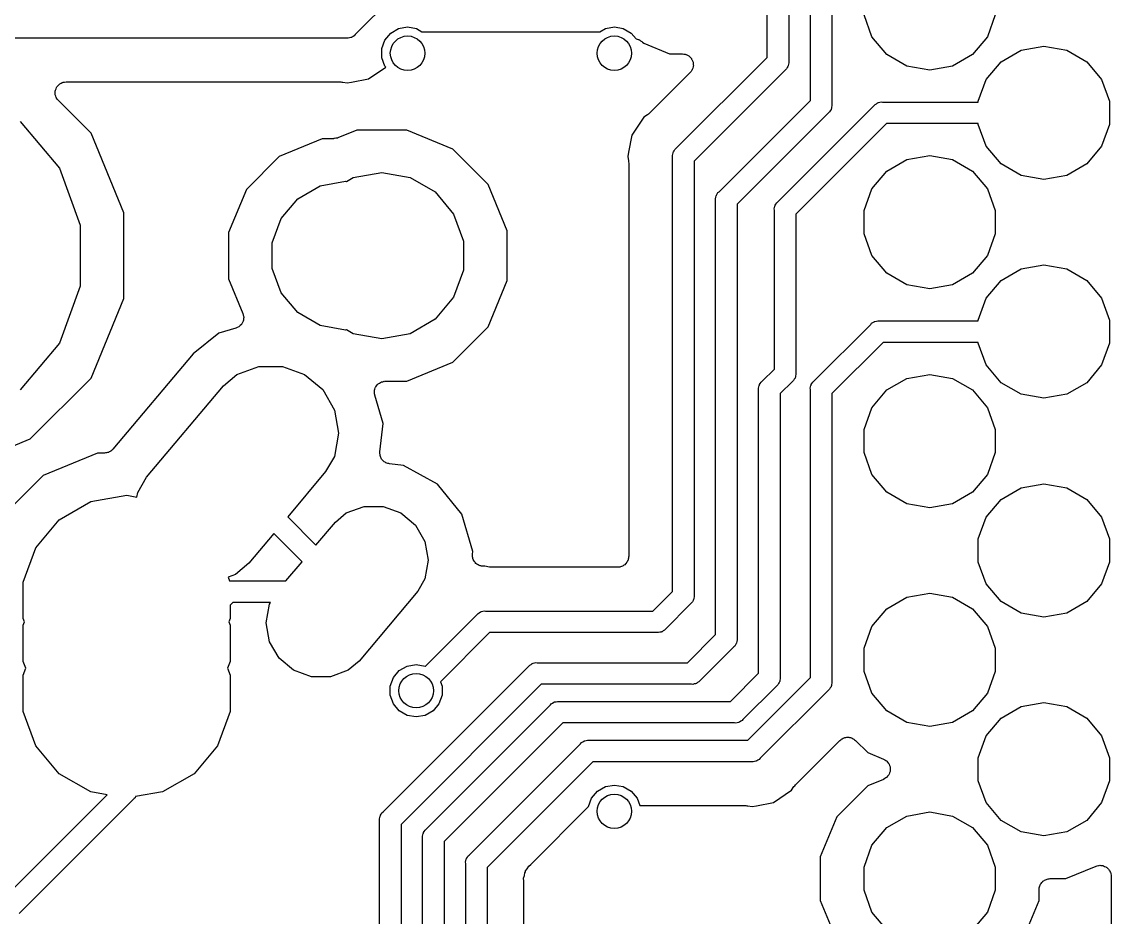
# Model space of a CAD drawing. Extents: x 61 to 194, y -153 to -61.
# Drawn here: x 166.32 to 178.97, y -101.43 to -91.04 of the extents above; entities that cross this region are included whole.
import ezdxf

# ---------------------------------------------------------------- set-up
doc = ezdxf.new("R2010")
doc.units = 0
doc.header["$MEASUREMENT"] = 0
doc.layers.add('BLACK', color=7, linetype='CONTINUOUS')

msp = doc.modelspace()

# ---------------------------------------------------------------- linework, layer by layer
at = {"layer": 'BLACK', "linetype": 'CONTINUOUS'}
for p, q in [((174.975, -91.4482), (174.975, -87.9054)), ((175.225, -87.9518), (175.225, -91.4946)), ((175.475, -91.9482), (175.475, -90.2054)), ((175.725, -90.2518), (175.725, -91.9946)), ((170.652, -90.725), (170.192, -91.1845)), ((176.19, -91.2089), (176.098, -90.9564)), ((177.622, -90.9564), (177.53, -91.2089)), ((170.536, -91.2477), (170.604, -91.1666)), ((170.604, -91.1666), (170.696, -91.1137)), ((170.696, -91.1137), (170.8, -91.0954)), ((170.8, -91.0954), (170.904, -91.1137)), ((170.904, -91.1137), (170.967, -91.15)), ((170.967, -91.15), (173.033, -91.15)), ((173.033, -91.15), (173.096, -91.1137)), ((173.096, -91.1137), (173.2, -91.0954)), ((173.2, -91.0954), (173.304, -91.1137)), ((173.304, -91.1137), (173.396, -91.1666)), ((173.396, -91.1666), (173.453, -91.2346)), ((170.095, -91.225), (159.205, -91.225)), ((170.111, -91.2264), (170.095, -91.225)), ((170.127, -91.2222), (170.111, -91.2264)), ((170.143, -91.2193), (170.127, -91.2222)), ((170.148, -91.2165), (170.143, -91.2193)), ((170.154, -91.215), (170.148, -91.2165)), ((170.167, -91.2055), (170.154, -91.215)), ((170.182, -91.1972), (170.167, -91.2055)), ((170.192, -91.1845), (170.182, -91.1972)), ((170.5, -91.3471), (170.536, -91.2477)), ((173.453, -91.2346), (173.465, -91.2378)), ((173.465, -91.2378), (173.481, -91.2407)), ((173.481, -91.2407), (173.486, -91.2435)), ((173.486, -91.2435), (173.491, -91.2449)), ((173.491, -91.2449), (173.505, -91.2544)), ((173.505, -91.2544), (173.519, -91.2627)), ((173.519, -91.2627), (173.523, -91.267)), ((173.523, -91.267), (173.528, -91.2702)), ((173.528, -91.2702), (173.542, -91.285)), ((173.542, -91.285), (173.839, -91.408)), ((176.363, -91.4147), (176.19, -91.2089)), ((177.53, -91.2089), (177.357, -91.4147)), ((170.5, -91.4529), (170.5, -91.3471)), ((173.839, -91.408), (173.99, -91.408)), ((173.99, -91.408), (174.007, -91.4109)), ((174.007, -91.4109), (174.023, -91.4123)), ((174.023, -91.4123), (174.028, -91.4147)), ((174.028, -91.4147), (174.034, -91.4157)), ((174.034, -91.4157), (174.048, -91.424)), ((176.595, -91.5491), (176.363, -91.4147)), ((177.357, -91.4147), (177.125, -91.5491)), ((177.689, -91.4993), (177.922, -91.3649)), ((177.922, -91.3649), (178.186, -91.3182)), ((178.186, -91.3182), (178.451, -91.3649)), ((178.451, -91.3649), (178.684, -91.4993)), ((170.536, -91.5523), (170.5, -91.4529)), ((173.915, -92.5077), (174.975, -91.4482)), ((174.048, -91.424), (174.063, -91.431)), ((174.063, -91.431), (174.067, -91.4349)), ((174.067, -91.4349), (174.072, -91.4377)), ((174.072, -91.4377), (174.083, -91.4504)), ((174.083, -91.4504), (174.094, -91.4622)), ((174.094, -91.4622), (174.097, -91.4672)), ((174.097, -91.4672), (174.1, -91.4715)), ((174.1, -91.4715), (174.106, -91.4871)), ((174.106, -91.4871), (174.113, -91.5021)), ((174.113, -91.5021), (174.113, -91.5077)), ((174.113, -91.5077), (174.115, -91.5129)), ((174.115, -91.5129), (174.115, -91.5295)), ((174.115, -91.5295), (174.117, -91.5461)), ((174.117, -91.5461), (174.115, -91.5515)), ((175.219, -91.5434), (175.216, -91.5482)), ((175.222, -91.5271), (175.219, -91.5434)), ((175.226, -91.5111), (175.222, -91.5271)), ((175.225, -91.4946), (175.226, -91.5111)), ((177.516, -91.7051), (177.689, -91.4993)), ((178.684, -91.4993), (178.856, -91.7051)), ((170.347, -91.6963), (170.546, -91.5636)), ((170.546, -91.5636), (170.536, -91.5523)), ((174.08, -91.6248), (173.605, -92.0995)), ((174.09, -91.6112), (174.08, -91.6248)), ((174.1, -91.5985), (174.09, -91.6112)), ((174.102, -91.5932), (174.1, -91.5985)), ((174.105, -91.5887), (174.102, -91.5932)), ((174.11, -91.5726), (174.105, -91.5887)), ((174.115, -91.5571), (174.11, -91.5726)), ((174.115, -91.5515), (174.115, -91.5571)), ((175.185, -91.5922), (174.125, -92.6518)), ((175.197, -91.5816), (175.185, -91.5922)), ((175.206, -91.5672), (175.197, -91.5816)), ((175.215, -91.5536), (175.206, -91.5672)), ((175.216, -91.5482), (175.215, -91.5536)), ((176.86, -91.5958), (176.595, -91.5491)), ((177.125, -91.5491), (176.86, -91.5958)), ((166.721, -91.8121), (166.726, -91.7965)), ((166.726, -91.7965), (166.73, -91.7922)), ((166.73, -91.7922), (166.732, -91.7872)), ((166.732, -91.7872), (166.744, -91.7754)), ((166.744, -91.7754), (166.755, -91.7627)), ((166.755, -91.7627), (166.76, -91.7599)), ((166.76, -91.7599), (166.764, -91.756)), ((166.764, -91.756), (166.779, -91.749)), ((166.779, -91.749), (166.793, -91.7407)), ((166.793, -91.7407), (166.799, -91.7397)), ((166.799, -91.7397), (166.804, -91.7373)), ((166.804, -91.7373), (166.82, -91.7359)), ((166.82, -91.7359), (166.836, -91.733)), ((166.836, -91.733), (170.025, -91.733)), ((170.025, -91.733), (170.037, -91.7352)), ((170.037, -91.7352), (170.05, -91.7354)), ((170.05, -91.7354), (170.1, -91.7454)), ((170.1, -91.7454), (170.15, -91.7354)), ((170.15, -91.7354), (170.347, -91.6963)), ((170.15, -91.7354), (170.15, -91.7354)), ((177.424, -91.9576), (177.516, -91.7051)), ((178.856, -91.7051), (178.948, -91.9576)), ((166.71, -91.8711), (166.711, -91.8545)), ((166.711, -91.8765), (166.71, -91.8711)), ((166.711, -91.8379), (166.713, -91.8327)), ((166.711, -91.8545), (166.711, -91.8379)), ((166.711, -91.8821), (166.711, -91.8765)), ((166.717, -91.8976), (166.711, -91.8821)), ((166.713, -91.8327), (166.714, -91.8271)), ((166.714, -91.8271), (166.721, -91.8121)), ((166.721, -91.9137), (166.717, -91.8976)), ((166.725, -91.9182), (166.721, -91.9137)), ((166.726, -91.9235), (166.725, -91.9182)), ((166.737, -91.9362), (166.726, -91.9235)), ((166.747, -91.9498), (166.737, -91.9362)), ((167.126, -92.3293), (166.747, -91.9498)), ((174.415, -93.0077), (175.475, -91.9482)), ((175.097, -93.1259), (176.216, -92.0075)), ((175.716, -92.0482), (175.715, -92.0536)), ((175.719, -92.0434), (175.716, -92.0482)), ((175.722, -92.0271), (175.719, -92.0434)), ((175.726, -92.0111), (175.722, -92.0271)), ((175.725, -91.9946), (175.726, -92.0111)), ((176.216, -92.0075), (176.226, -91.9948)), ((176.226, -91.9948), (176.241, -91.9865)), ((176.241, -91.9865), (176.254, -91.977)), ((176.254, -91.977), (176.26, -91.9755)), ((176.26, -91.9755), (176.265, -91.9727)), ((176.265, -91.9727), (176.281, -91.9698)), ((176.281, -91.9698), (176.297, -91.9656)), ((176.297, -91.9656), (176.313, -91.967)), ((176.313, -91.967), (177.424, -91.967)), ((177.424, -91.967), (177.424, -91.9576)), ((178.948, -91.9576), (178.948, -92.2264)), ((173.544, -92.1436), (173.404, -92.353)), ((173.586, -92.1153), (173.544, -92.1436)), ((173.595, -92.1066), (173.586, -92.1153)), ((173.605, -92.0995), (173.595, -92.1066)), ((175.685, -92.0922), (174.625, -93.1518)), ((175.697, -92.0816), (175.685, -92.0922)), ((175.706, -92.0672), (175.697, -92.0816)), ((175.715, -92.0536), (175.706, -92.0672)), ((166.305, -92.1943), (166.759, -92.7346)), ((170.21, -92.292), (169.992, -92.3823)), ((170.79, -92.292), (170.21, -92.292)), ((171.326, -92.514), (170.79, -92.292)), ((176.36, -92.217), (175.307, -93.27)), ((177.424, -92.217), (176.36, -92.217)), ((177.424, -92.2264), (177.424, -92.217)), ((177.516, -92.4789), (177.424, -92.2264)), ((178.948, -92.2264), (178.856, -92.4789)), ((167.508, -93.2511), (167.126, -92.3293)), ((169.81, -92.392), (169.311, -92.5987)), ((169.943, -92.392), (169.81, -92.392)), ((169.946, -92.3915), (169.943, -92.392)), ((169.949, -92.3919), (169.946, -92.3915)), ((169.968, -92.3877), (169.949, -92.3919)), ((169.987, -92.3843), (169.968, -92.3877)), ((169.989, -92.3829), (169.987, -92.3843)), ((169.992, -92.3823), (169.989, -92.3829)), ((173.404, -92.353), (173.365, -92.5499)), ((171.736, -92.9241), (171.326, -92.514)), ((173.365, -92.5499), (173.355, -92.6)), ((173.365, -92.5499), (173.365, -92.5499)), ((173.878, -92.5729), (173.881, -92.5566)), ((173.881, -92.5566), (173.884, -92.5518)), ((173.884, -92.5518), (173.885, -92.5464)), ((173.885, -92.5464), (173.894, -92.5328)), ((173.894, -92.5328), (173.903, -92.5184)), ((173.903, -92.5184), (173.915, -92.5077)), ((177.689, -92.6847), (177.516, -92.4789)), ((178.856, -92.4789), (178.684, -92.6847)), ((169.311, -92.5987), (168.929, -92.9808)), ((173.355, -92.6), (173.365, -92.6501)), ((173.365, -92.6501), (173.365, -92.6626)), ((173.365, -92.6626), (173.367, -92.6748)), ((173.367, -92.6748), (173.367, -97.24)), ((173.874, -92.5889), (173.878, -92.5729)), ((173.875, -92.6054), (173.874, -92.5889)), ((173.875, -97.6482), (173.875, -92.6054)), ((174.125, -92.6518), (174.125, -97.6946)), ((176.363, -92.7693), (176.595, -92.6349)), ((176.595, -92.6349), (176.86, -92.5882)), ((176.86, -92.5882), (177.125, -92.6349)), ((177.125, -92.6349), (177.357, -92.7693)), ((166.759, -92.7346), (167, -93.3973)), ((170.17, -92.8435), (170.5, -92.7853)), ((170.5, -92.7853), (170.83, -92.8435)), ((176.19, -92.9751), (176.363, -92.7693)), ((177.357, -92.7693), (177.53, -92.9751)), ((177.922, -92.8191), (177.689, -92.6847)), ((178.684, -92.6847), (178.451, -92.8191)), ((169.785, -92.9389), (170.08, -92.8869)), ((170.08, -92.8869), (170.091, -92.8889)), ((170.091, -92.8889), (170.17, -92.8435)), ((170.83, -92.8435), (171.12, -93.011)), ((171.958, -93.46), (171.736, -92.9241)), ((178.186, -92.8658), (177.922, -92.8191)), ((178.451, -92.8191), (178.186, -92.8658)), ((168.929, -92.9808), (168.722, -93.4799)), ((169.525, -93.0888), (169.785, -92.9389)), ((171.12, -93.011), (171.335, -93.2677)), ((174.378, -93.0729), (174.381, -93.0566)), ((174.381, -93.0566), (174.384, -93.0518)), ((174.384, -93.0518), (174.385, -93.0464)), ((174.385, -93.0464), (174.394, -93.0328)), ((174.394, -93.0328), (174.403, -93.0184)), ((174.403, -93.0184), (174.415, -93.0077)), ((176.098, -93.2276), (176.19, -92.9751)), ((177.53, -92.9751), (177.622, -93.2276)), ((169.333, -93.3184), (169.525, -93.0888)), ((174.374, -93.0889), (174.378, -93.0729)), ((174.375, -93.1054), (174.374, -93.0889)), ((174.375, -98.1482), (174.375, -93.1054)), ((174.625, -93.1518), (174.625, -98.1946)), ((175.06, -93.1911), (175.063, -93.1748)), ((175.063, -93.1748), (175.065, -93.17)), ((175.065, -93.17), (175.067, -93.1646)), ((175.067, -93.1646), (175.076, -93.151)), ((175.076, -93.151), (175.085, -93.1366)), ((175.085, -93.1366), (175.097, -93.1259)), ((167.508, -94.2489), (167.508, -93.2511)), ((171.335, -93.2677), (171.45, -93.5825)), ((175.055, -93.2071), (175.06, -93.1911)), ((175.057, -93.2236), (175.055, -93.2071)), ((175.057, -95.0664), (175.057, -93.2236)), ((175.307, -93.27), (175.307, -95.1128)), ((176.098, -93.4964), (176.098, -93.2276)), ((177.622, -93.2276), (177.622, -93.4964)), ((167, -93.3973), (167, -94.1027)), ((169.23, -93.6001), (169.333, -93.3184)), ((168.722, -93.4799), (168.722, -94.0201)), ((171.958, -94.04), (171.958, -93.46)), ((176.19, -93.7489), (176.098, -93.4964)), ((177.622, -93.4964), (177.53, -93.7489)), ((169.23, -93.8999), (169.23, -93.6001)), ((171.45, -93.5825), (171.45, -93.9175)), ((176.363, -93.9547), (176.19, -93.7489)), ((177.53, -93.7489), (177.357, -93.9547)), ((169.333, -94.1816), (169.23, -93.8999)), ((171.45, -93.9175), (171.335, -94.2323)), ((177.689, -94.0393), (177.922, -93.9049)), ((177.922, -93.9049), (178.186, -93.8582)), ((178.186, -93.8582), (178.451, -93.9049)), ((178.451, -93.9049), (178.684, -94.0393)), ((168.722, -94.0201), (168.889, -94.4223)), ((171.736, -94.5759), (171.958, -94.04)), ((176.595, -94.0891), (176.363, -93.9547)), ((177.357, -93.9547), (177.125, -94.0891)), ((177.516, -94.2451), (177.689, -94.0393)), ((178.684, -94.0393), (178.856, -94.2451)), ((167, -94.1027), (166.759, -94.7654)), ((169.525, -94.4112), (169.333, -94.1816)), ((176.86, -94.1358), (176.595, -94.0891)), ((177.125, -94.0891), (176.86, -94.1358)), ((167.126, -95.1707), (167.508, -94.2489)), ((171.335, -94.2323), (171.12, -94.489)), ((177.424, -94.4976), (177.516, -94.2451)), ((178.856, -94.2451), (178.948, -94.4976)), ((168.889, -94.4223), (168.892, -94.4399)), ((168.892, -94.4399), (168.898, -94.4571)), ((169.785, -94.5611), (169.525, -94.4112)), ((168.84, -94.578), (168.823, -94.5849)), ((168.843, -94.5752), (168.84, -94.578)), ((168.846, -94.5734), (168.843, -94.5752)), ((168.859, -94.5604), (168.846, -94.5734)), ((168.872, -94.5482), (168.859, -94.5604)), ((168.874, -94.5445), (168.872, -94.5482)), ((168.877, -94.5415), (168.874, -94.5445)), ((168.884, -94.525), (168.877, -94.5415)), ((168.892, -94.5091), (168.884, -94.525)), ((168.893, -94.505), (168.892, -94.5091)), ((168.895, -94.5011), (168.893, -94.505)), ((168.896, -94.4832), (168.895, -94.5011)), ((168.898, -94.4654), (168.896, -94.4832)), ((168.898, -94.4571), (168.897, -94.4613)), ((168.897, -94.4613), (168.898, -94.4654)), ((170.08, -94.6131), (169.785, -94.5611)), ((171.12, -94.489), (170.83, -94.6565)), ((171.326, -94.986), (171.736, -94.5759)), ((175.515, -95.2077), (176.176, -94.5475)), ((176.176, -94.5475), (176.186, -94.5348)), ((176.186, -94.5348), (176.201, -94.5265)), ((176.201, -94.5265), (176.214, -94.517)), ((176.214, -94.517), (176.22, -94.5155)), ((176.22, -94.5155), (176.225, -94.5127)), ((176.225, -94.5127), (176.241, -94.5098)), ((176.241, -94.5098), (176.257, -94.5056)), ((176.257, -94.5056), (176.273, -94.507)), ((176.273, -94.507), (177.424, -94.507)), ((177.424, -94.507), (177.424, -94.4976)), ((178.948, -94.4976), (178.948, -94.7664)), ((168.608, -94.6509), (168.31, -94.8897)), ((168.807, -94.5929), (168.608, -94.6509)), ((168.823, -94.5849), (168.807, -94.5929)), ((170.091, -94.6111), (170.08, -94.6131)), ((170.17, -94.6565), (170.091, -94.6111)), ((170.5, -94.7147), (170.17, -94.6565)), ((170.83, -94.6565), (170.5, -94.7147)), ((166.759, -94.7654), (166.305, -95.3057)), ((176.32, -94.757), (175.725, -95.3518)), ((177.424, -94.757), (176.32, -94.757)), ((177.424, -94.7664), (177.424, -94.757)), ((177.516, -95.0189), (177.424, -94.7664)), ((178.948, -94.7664), (178.856, -95.0189)), ((168.31, -94.8897), (167.381, -95.9966)), ((168.818, -95.1297), (169.075, -95.0362)), ((169.075, -95.0362), (169.348, -95.0362)), ((169.348, -95.0362), (169.605, -95.1297)), ((170.79, -95.208), (171.326, -94.986)), ((174.915, -95.2077), (175.057, -95.0664)), ((177.689, -95.2247), (177.516, -95.0189)), ((178.856, -95.0189), (178.684, -95.2247)), ((166.421, -95.8762), (167.126, -95.1707)), ((168.662, -95.2611), (168.818, -95.1297)), ((169.605, -95.1297), (169.815, -95.3054)), ((170.498, -95.2157), (170.513, -95.213)), ((170.513, -95.213), (170.528, -95.2088)), ((170.528, -95.2088), (170.535, -95.2092)), ((170.535, -95.2092), (170.542, -95.208)), ((170.542, -95.208), (170.79, -95.208)), ((174.903, -95.2184), (174.915, -95.2077)), ((175.266, -95.2104), (175.125, -95.3518)), ((175.279, -95.1998), (175.266, -95.2104)), ((175.287, -95.1854), (175.279, -95.1998)), ((175.297, -95.1718), (175.287, -95.1854)), ((175.298, -95.1664), (175.297, -95.1718)), ((175.301, -95.1616), (175.298, -95.1664)), ((175.304, -95.1453), (175.301, -95.1616)), ((175.308, -95.1293), (175.304, -95.1453)), ((175.307, -95.1128), (175.308, -95.1293)), ((175.503, -95.2184), (175.515, -95.2077)), ((176.363, -95.3093), (176.595, -95.1749)), ((176.595, -95.1749), (176.86, -95.1282)), ((176.86, -95.1282), (177.125, -95.1749)), ((177.125, -95.1749), (177.357, -95.3093)), ((167.771, -96.3226), (168.662, -95.2611)), ((169.815, -95.3054), (169.951, -95.5421)), ((170.415, -95.3267), (170.417, -95.3199)), ((170.417, -95.3418), (170.415, -95.3267)), ((170.417, -95.3129), (170.422, -95.2986)), ((170.417, -95.3199), (170.417, -95.3129)), ((170.422, -95.2986), (170.425, -95.2839)), ((170.425, -95.2839), (170.429, -95.2781)), ((170.429, -95.2781), (170.432, -95.2715)), ((170.432, -95.2715), (170.441, -95.2598)), ((170.441, -95.2598), (170.45, -95.2472)), ((170.45, -95.2472), (170.455, -95.2431)), ((170.455, -95.2431), (170.46, -95.2377)), ((170.46, -95.2377), (170.473, -95.2301)), ((170.473, -95.2301), (170.485, -95.2211)), ((170.485, -95.2211), (170.492, -95.2191)), ((170.492, -95.2191), (170.498, -95.2157)), ((174.874, -95.2889), (174.878, -95.2729)), ((174.875, -95.3054), (174.874, -95.2889)), ((174.875, -98.5982), (174.875, -95.3054)), ((174.878, -95.2729), (174.881, -95.2566)), ((174.881, -95.2566), (174.884, -95.2518)), ((174.884, -95.2518), (174.885, -95.2464)), ((174.885, -95.2464), (174.894, -95.2328)), ((174.894, -95.2328), (174.903, -95.2184)), ((175.474, -95.2889), (175.478, -95.2729)), ((175.475, -95.3054), (175.474, -95.2889)), ((175.475, -98.6482), (175.475, -95.3054)), ((175.478, -95.2729), (175.481, -95.2566)), ((175.481, -95.2566), (175.484, -95.2518)), ((175.484, -95.2518), (175.485, -95.2464)), ((175.485, -95.2464), (175.494, -95.2328)), ((175.494, -95.2328), (175.503, -95.2184)), ((176.19, -95.5151), (176.363, -95.3093)), ((177.357, -95.3093), (177.53, -95.5151)), ((177.922, -95.3591), (177.689, -95.2247)), ((178.684, -95.2247), (178.451, -95.3591)), ((170.417, -95.3571), (170.417, -95.3418)), ((170.419, -95.3636), (170.417, -95.3571)), ((170.42, -95.3705), (170.419, -95.3636)), ((170.515, -95.6972), (170.42, -95.3705)), ((175.125, -95.3518), (175.125, -98.6446)), ((175.725, -95.3518), (175.725, -98.6946)), ((178.186, -95.4058), (177.922, -95.3591)), ((178.451, -95.3591), (178.186, -95.4058)), ((169.951, -95.5421), (169.999, -95.8112)), ((176.098, -95.7676), (176.19, -95.5151)), ((177.53, -95.5151), (177.622, -95.7676)), ((170.479, -96.0266), (170.515, -95.6972)), ((169.999, -95.8112), (169.951, -96.0804)), ((176.098, -96.0364), (176.098, -95.7676)), ((177.622, -95.7676), (177.622, -96.0364)), ((165.499, -96.258), (166.421, -95.8762)), ((167.2, -96.042), (166.572, -96.302)), ((167.284, -96.042), (167.2, -96.042)), ((167.295, -96.0401), (167.284, -96.042)), ((167.306, -96.0401), (167.295, -96.0401)), ((167.317, -96.0363), (167.306, -96.0401)), ((167.327, -96.0343), (167.317, -96.0363)), ((167.337, -96.0288), (167.327, -96.0343)), ((167.348, -96.025), (167.337, -96.0288)), ((167.356, -96.0178), (167.348, -96.025)), ((167.366, -96.0123), (167.356, -96.0178)), ((167.373, -96.0038), (167.366, -96.0123)), ((167.381, -95.9966), (167.373, -96.0038)), ((169.951, -96.0804), (169.849, -96.2574)), ((170.478, -96.0488), (170.48, -96.0377)), ((170.481, -96.0596), (170.478, -96.0488)), ((170.48, -96.0377), (170.479, -96.0266)), ((170.482, -96.0707), (170.481, -96.0596)), ((170.486, -96.0808), (170.482, -96.0707)), ((170.489, -96.0916), (170.486, -96.0808)), ((170.495, -96.1009), (170.489, -96.0916)), ((176.19, -96.2889), (176.098, -96.0364)), ((177.622, -96.0364), (177.53, -96.2889)), ((170.499, -96.111), (170.495, -96.1009)), ((170.507, -96.1191), (170.499, -96.111)), ((170.513, -96.1283), (170.507, -96.1191)), ((170.522, -96.1349), (170.513, -96.1283)), ((170.53, -96.1429), (170.522, -96.1349)), ((170.54, -96.1478), (170.53, -96.1429)), ((170.549, -96.1544), (170.54, -96.1478)), ((170.56, -96.1575), (170.549, -96.1544)), ((170.57, -96.1624), (170.56, -96.1575)), ((170.581, -96.1636), (170.57, -96.1624)), ((170.591, -96.1667), (170.581, -96.1636)), ((170.753, -96.1844), (170.591, -96.1667)), ((171.148, -96.4012), (170.753, -96.1844)), ((166.572, -96.302), (166.092, -96.7825)), ((167.669, -96.4996), (167.771, -96.3226)), ((169.849, -96.2574), (169.409, -96.782)), ((176.363, -96.4947), (176.19, -96.2889)), ((177.53, -96.2889), (177.357, -96.4947)), ((171.43, -96.7527), (171.148, -96.4012)), ((177.689, -96.5793), (177.922, -96.4449)), ((177.922, -96.4449), (178.186, -96.3982)), ((178.186, -96.3982), (178.451, -96.4449)), ((178.451, -96.4449), (178.684, -96.5793)), ((167.123, -96.605), (167.54, -96.5315)), ((167.54, -96.5315), (167.659, -96.5525)), ((167.659, -96.5525), (167.669, -96.4996)), ((176.595, -96.6291), (176.363, -96.4947)), ((177.357, -96.4947), (177.125, -96.6291)), ((177.516, -96.7851), (177.689, -96.5793)), ((178.684, -96.5793), (178.856, -96.7851)), ((166.757, -96.8166), (167.123, -96.605)), ((170.088, -96.7365), (170.295, -96.6611)), ((170.295, -96.6611), (170.516, -96.6611)), ((170.516, -96.6611), (170.723, -96.7365)), ((176.86, -96.6758), (176.595, -96.6291)), ((177.125, -96.6291), (176.86, -96.6758)), ((166.485, -97.1407), (166.757, -96.8166)), ((169.409, -96.782), (169.737, -97.1102)), ((169.737, -97.1102), (169.962, -96.8425)), ((169.962, -96.8425), (170.088, -96.7365)), ((170.723, -96.7365), (170.891, -96.8782)), ((171.556, -97.1854), (171.43, -96.7527)), ((177.424, -97.0376), (177.516, -96.7851)), ((178.856, -96.7851), (178.948, -97.0376)), ((169.248, -96.9743), (168.958, -97.3189)), ((169.576, -97.3025), (169.248, -96.9743)), ((170.891, -96.8782), (171.002, -97.0691)), ((171.002, -97.0691), (171.04, -97.2861)), ((177.424, -97.3064), (177.424, -97.0376)), ((178.948, -97.0376), (178.948, -97.3064)), ((166.34, -97.5384), (166.485, -97.1407)), ((171.552, -97.232), (171.553, -97.2238)), ((171.555, -97.2456), (171.552, -97.232)), ((171.553, -97.2154), (171.556, -97.1854)), ((171.553, -97.2238), (171.553, -97.2154)), ((168.958, -97.3189), (168.802, -97.4503)), ((169.389, -97.525), (169.576, -97.3025)), ((171.04, -97.2861), (171.002, -97.5032)), ((171.556, -97.2595), (171.555, -97.2456)), ((171.559, -97.2671), (171.556, -97.2595)), ((171.561, -97.2753), (171.559, -97.2671)), ((171.568, -97.2871), (171.561, -97.2753)), ((171.573, -97.2998), (171.568, -97.2871)), ((171.579, -97.3059), (171.573, -97.2998)), ((171.584, -97.313), (171.579, -97.3059)), ((171.594, -97.3217), (171.584, -97.313)), ((171.604, -97.3317), (171.594, -97.3217)), ((171.611, -97.3354), (171.604, -97.3317)), ((171.618, -97.3406), (171.611, -97.3354)), ((171.631, -97.3451), (171.618, -97.3406)), ((171.644, -97.3512), (171.631, -97.3451)), ((171.652, -97.3521), (171.644, -97.3512)), ((171.66, -97.3548), (171.652, -97.3521)), ((171.674, -97.3545), (171.66, -97.3548)), ((171.687, -97.356), (171.674, -97.3545)), ((171.696, -97.354), (171.687, -97.356)), ((171.697, -97.354), (171.696, -97.354)), ((171.75, -97.3646), (171.697, -97.354)), ((173.272, -97.3613), (173.262, -97.3651)), ((173.283, -97.3593), (173.272, -97.3613)), ((173.293, -97.3538), (173.283, -97.3593)), ((173.304, -97.35), (173.293, -97.3538)), ((173.312, -97.3428), (173.304, -97.35)), ((173.322, -97.3373), (173.312, -97.3428)), ((173.329, -97.3288), (173.322, -97.3373)), ((173.337, -97.3216), (173.329, -97.3288)), ((173.343, -97.312), (173.337, -97.3216)), ((173.35, -97.3035), (173.343, -97.312)), ((173.354, -97.2931), (173.35, -97.3035)), ((173.359, -97.2834), (173.354, -97.2931)), ((173.361, -97.2725), (173.359, -97.2834)), ((173.365, -97.2621), (173.361, -97.2725)), ((173.367, -97.24), (173.365, -97.2509)), ((173.365, -97.2509), (173.365, -97.2621)), ((177.516, -97.5589), (177.424, -97.3064)), ((178.948, -97.3064), (178.856, -97.5589)), ((168.802, -97.4503), (168.719, -97.4804)), ((168.719, -97.4804), (168.735, -97.525)), ((171.763, -97.3648), (171.75, -97.3646)), ((171.775, -97.367), (171.763, -97.3648)), ((173.24, -97.367), (171.775, -97.367)), ((173.251, -97.3651), (173.24, -97.367)), ((173.262, -97.3651), (173.251, -97.3651)), ((166.34, -97.9616), (166.34, -97.5384)), ((168.735, -97.525), (169.389, -97.525)), ((171.002, -97.5032), (170.919, -97.646)), ((177.689, -97.7647), (177.516, -97.5589)), ((178.856, -97.5589), (178.684, -97.7647)), ((170.919, -97.646), (170.238, -98.4575)), ((173.648, -97.875), (173.875, -97.6482)), ((174.122, -97.7271), (174.119, -97.7434)), ((174.126, -97.7111), (174.122, -97.7271)), ((174.125, -97.6946), (174.126, -97.7111)), ((176.363, -97.8493), (176.595, -97.7149)), ((176.595, -97.7149), (176.86, -97.6682)), ((176.86, -97.6682), (177.125, -97.7149)), ((177.125, -97.7149), (177.357, -97.8493)), ((168.772, -97.775), (168.74, -97.8068)), ((168.74, -97.8068), (168.74, -97.9616)), ((169.211, -97.775), (168.772, -97.775)), ((169.16, -98.0139), (169.198, -97.7968)), ((169.198, -97.7968), (169.211, -97.775)), ((174.085, -97.7922), (173.792, -98.0845)), ((174.097, -97.7816), (174.085, -97.7922)), ((174.106, -97.7672), (174.097, -97.7816)), ((174.115, -97.7536), (174.106, -97.7672)), ((174.116, -97.7482), (174.115, -97.7536)), ((174.119, -97.7434), (174.116, -97.7482)), ((176.19, -98.0551), (176.363, -97.8493)), ((177.357, -97.8493), (177.53, -98.0551)), ((177.922, -97.8991), (177.689, -97.7647)), ((178.684, -97.7647), (178.451, -97.8991)), ((166.354, -98), (166.34, -97.9616)), ((168.74, -97.9616), (168.726, -98)), ((171.008, -98.5157), (171.608, -97.9155)), ((171.608, -97.9155), (171.618, -97.9028)), ((171.618, -97.9028), (171.633, -97.8945)), ((171.633, -97.8945), (171.646, -97.885)), ((171.646, -97.885), (171.652, -97.8835)), ((171.652, -97.8835), (171.657, -97.8807)), ((171.657, -97.8807), (171.673, -97.8778)), ((171.673, -97.8778), (171.689, -97.8736)), ((171.689, -97.8736), (171.705, -97.875)), ((171.705, -97.875), (173.648, -97.875)), ((178.186, -97.9458), (177.922, -97.8991)), ((178.451, -97.8991), (178.186, -97.9458)), ((166.34, -98.0384), (166.354, -98)), ((166.34, -98.4616), (166.34, -98.0384)), ((168.726, -98), (168.74, -98.0384)), ((168.74, -98.0384), (168.74, -98.4616)), ((169.198, -98.2309), (169.16, -98.0139)), ((173.743, -98.1193), (173.727, -98.1222)), ((173.748, -98.1165), (173.743, -98.1193)), ((173.754, -98.115), (173.748, -98.1165)), ((173.767, -98.1055), (173.754, -98.115)), ((173.782, -98.0972), (173.767, -98.1055)), ((173.792, -98.0845), (173.782, -98.0972)), ((176.098, -98.3076), (176.19, -98.0551)), ((177.53, -98.0551), (177.622, -98.3076)), ((169.309, -98.4218), (169.198, -98.2309)), ((171.752, -98.125), (171.181, -98.6955)), ((173.695, -98.125), (171.752, -98.125)), ((173.711, -98.1264), (173.695, -98.125)), ((173.727, -98.1222), (173.711, -98.1264)), ((174.048, -98.475), (174.375, -98.1482)), ((174.619, -98.2434), (174.616, -98.2482)), ((174.622, -98.2271), (174.619, -98.2434)), ((174.626, -98.2111), (174.622, -98.2271)), ((174.625, -98.1946), (174.626, -98.2111)), ((174.585, -98.2922), (174.192, -98.6845)), ((174.597, -98.2816), (174.585, -98.2922)), ((174.606, -98.2672), (174.597, -98.2816)), ((174.615, -98.2536), (174.606, -98.2672)), ((174.616, -98.2482), (174.615, -98.2536)), ((176.098, -98.5764), (176.098, -98.3076)), ((177.622, -98.3076), (177.622, -98.5764)), ((166.369, -98.54), (166.34, -98.4616)), ((168.74, -98.4616), (168.711, -98.54)), ((169.477, -98.5635), (169.309, -98.4218)), ((170.238, -98.4575), (170.112, -98.5635)), ((170.796, -98.5137), (170.9, -98.4954)), ((170.9, -98.4954), (171.004, -98.5137)), ((172.218, -98.5028), (172.233, -98.4945)), ((172.233, -98.4945), (172.246, -98.485)), ((172.246, -98.485), (172.252, -98.4835)), ((172.252, -98.4835), (172.257, -98.4807)), ((172.257, -98.4807), (172.273, -98.4778)), ((172.273, -98.4778), (172.289, -98.4736)), ((172.289, -98.4736), (172.305, -98.475)), ((172.305, -98.475), (174.048, -98.475)), ((166.34, -98.6184), (166.369, -98.54)), ((166.34, -99.0416), (166.34, -98.6184)), ((168.711, -98.54), (168.74, -98.6184)), ((168.74, -98.6184), (168.74, -99.0416)), ((169.684, -98.6389), (169.477, -98.5635)), ((170.112, -98.5635), (169.905, -98.6389)), ((170.515, -100.208), (172.208, -98.5155)), ((170.636, -98.6477), (170.704, -98.5666)), ((170.704, -98.5666), (170.796, -98.5137)), ((171.004, -98.5137), (171.008, -98.5157)), ((172.208, -98.5155), (172.218, -98.5028)), ((174.548, -98.925), (174.875, -98.5982)), ((176.19, -98.8289), (176.098, -98.5764)), ((177.622, -98.5764), (177.53, -98.8289)), ((169.905, -98.6389), (169.684, -98.6389)), ((170.6, -98.7471), (170.636, -98.6477)), ((170.6, -98.8529), (170.6, -98.7471)), ((172.352, -98.725), (170.725, -100.352)), ((171.181, -98.6955), (171.2, -98.7471)), ((171.2, -98.7471), (171.2, -98.8529)), ((174.095, -98.725), (172.352, -98.725)), ((174.111, -98.7264), (174.095, -98.725)), ((174.127, -98.7222), (174.111, -98.7264)), ((174.143, -98.7193), (174.127, -98.7222)), ((174.148, -98.7165), (174.143, -98.7193)), ((174.154, -98.715), (174.148, -98.7165)), ((174.167, -98.7055), (174.154, -98.715)), ((174.182, -98.6972), (174.167, -98.7055)), ((174.192, -98.6845), (174.182, -98.6972)), ((175.085, -98.7422), (174.692, -99.1345)), ((174.748, -99.375), (175.475, -98.6482)), ((175.097, -98.7316), (175.085, -98.7422)), ((175.106, -98.7172), (175.097, -98.7316)), ((175.115, -98.7036), (175.106, -98.7172)), ((175.116, -98.6982), (175.115, -98.7036)), ((175.119, -98.6934), (175.116, -98.6982)), ((175.122, -98.6771), (175.119, -98.6934)), ((175.126, -98.6611), (175.122, -98.6771)), ((175.125, -98.6446), (175.126, -98.6611)), ((175.716, -98.7482), (175.715, -98.7536)), ((175.719, -98.7434), (175.716, -98.7482)), ((175.722, -98.7271), (175.719, -98.7434)), ((175.726, -98.7111), (175.722, -98.7271)), ((175.725, -98.6946), (175.726, -98.7111)), ((170.636, -98.9523), (170.6, -98.8529)), ((171.2, -98.8529), (171.164, -98.9523)), ((175.685, -98.7922), (174.892, -99.5845)), ((175.697, -98.7816), (175.685, -98.7922)), ((175.706, -98.7672), (175.697, -98.7816)), ((175.715, -98.7536), (175.706, -98.7672)), ((176.363, -99.0347), (176.19, -98.8289)), ((177.53, -98.8289), (177.357, -99.0347)), ((170.704, -99.0334), (170.636, -98.9523)), ((171.015, -100.408), (172.458, -98.9655)), ((171.164, -98.9523), (171.096, -99.0334)), ((172.458, -98.9655), (172.468, -98.9528)), ((172.468, -98.9528), (172.483, -98.9445)), ((172.483, -98.9445), (172.496, -98.935)), ((172.496, -98.935), (172.502, -98.9335)), ((172.502, -98.9335), (172.507, -98.9307)), ((172.507, -98.9307), (172.523, -98.9278)), ((172.523, -98.9278), (172.539, -98.9236)), ((172.539, -98.9236), (172.555, -98.925)), ((172.555, -98.925), (174.548, -98.925)), ((177.689, -99.1193), (177.922, -98.9849)), ((177.922, -98.9849), (178.186, -98.9382)), ((178.186, -98.9382), (178.451, -98.9849)), ((178.451, -98.9849), (178.684, -99.1193)), ((166.485, -99.4393), (166.34, -99.0416)), ((168.74, -99.0416), (168.595, -99.4393)), ((170.796, -99.0863), (170.704, -99.0334)), ((170.9, -99.1046), (170.796, -99.0863)), ((171.004, -99.0863), (170.9, -99.1046)), ((171.096, -99.0334), (171.004, -99.0863)), ((176.595, -99.1691), (176.363, -99.0347)), ((177.357, -99.0347), (177.125, -99.1691)), ((177.516, -99.3251), (177.689, -99.1193)), ((178.684, -99.1193), (178.856, -99.3251)), ((172.602, -99.175), (171.225, -100.552)), ((174.595, -99.175), (172.602, -99.175)), ((174.611, -99.1764), (174.595, -99.175)), ((174.627, -99.1722), (174.611, -99.1764)), ((174.643, -99.1693), (174.627, -99.1722)), ((174.648, -99.1665), (174.643, -99.1693)), ((174.654, -99.165), (174.648, -99.1665)), ((174.667, -99.1555), (174.654, -99.165)), ((174.682, -99.1472), (174.667, -99.1555)), ((174.692, -99.1345), (174.682, -99.1472)), ((176.86, -99.2158), (176.595, -99.1691)), ((177.125, -99.1691), (176.86, -99.2158)), ((172.833, -99.3945), (172.846, -99.385)), ((172.846, -99.385), (172.852, -99.3835)), ((172.852, -99.3835), (172.857, -99.3807)), ((172.857, -99.3807), (172.873, -99.3778)), ((172.873, -99.3778), (172.889, -99.3736)), ((172.889, -99.3736), (172.905, -99.375)), ((172.905, -99.375), (174.748, -99.375)), ((175.301, -99.8947), (175.819, -99.3764)), ((175.819, -99.3764), (175.828, -99.3701)), ((175.828, -99.3701), (175.836, -99.3622)), ((175.836, -99.3622), (175.846, -99.3575)), ((175.846, -99.3575), (175.855, -99.3511)), ((175.855, -99.3511), (175.866, -99.3483)), ((175.866, -99.3483), (175.876, -99.3436)), ((175.876, -99.3436), (175.887, -99.3426)), ((175.887, -99.3426), (175.898, -99.3397)), ((175.898, -99.3397), (175.909, -99.3407)), ((175.909, -99.3407), (175.92, -99.3397)), ((175.92, -99.3397), (175.93, -99.3426)), ((175.93, -99.3426), (175.941, -99.3436)), ((175.941, -99.3436), (175.952, -99.3483)), ((175.952, -99.3483), (175.962, -99.3511)), ((175.962, -99.3511), (175.971, -99.3575)), ((175.971, -99.3575), (175.981, -99.3622)), ((175.981, -99.3622), (175.989, -99.3701)), ((175.989, -99.3701), (175.998, -99.3764)), ((175.998, -99.3764), (176.141, -99.5187)), ((177.424, -99.5776), (177.516, -99.3251)), ((178.856, -99.3251), (178.948, -99.5776)), ((166.757, -99.7634), (166.485, -99.4393)), ((168.595, -99.4393), (168.323, -99.7634)), ((171.515, -100.708), (172.808, -99.4155)), ((172.808, -99.4155), (172.818, -99.4028)), ((172.818, -99.4028), (172.833, -99.3945)), ((172.952, -99.625), (171.725, -100.852)), ((174.795, -99.625), (172.952, -99.625)), ((174.811, -99.6264), (174.795, -99.625)), ((174.827, -99.6222), (174.811, -99.6264)), ((174.843, -99.6193), (174.827, -99.6222)), ((174.848, -99.6165), (174.843, -99.6193)), ((174.854, -99.615), (174.848, -99.6165)), ((174.867, -99.6055), (174.854, -99.615)), ((174.882, -99.5972), (174.867, -99.6055)), ((174.892, -99.5845), (174.882, -99.5972)), ((176.141, -99.5187), (176.324, -99.5947)), ((176.324, -99.5947), (176.338, -99.6036)), ((176.338, -99.6036), (176.353, -99.6112)), ((176.353, -99.6112), (176.357, -99.6154)), ((176.357, -99.6154), (176.361, -99.6184)), ((176.361, -99.6184), (176.371, -99.6315)), ((176.371, -99.6315), (176.383, -99.6438)), ((177.424, -99.8464), (177.424, -99.5776)), ((178.948, -99.5776), (178.948, -99.8464)), ((167.123, -99.975), (166.757, -99.7634)), ((168.323, -99.7634), (167.957, -99.975)), ((176.383, -99.6438), (176.385, -99.6489)), ((176.385, -99.6489), (176.388, -99.6534)), ((176.388, -99.6534), (176.393, -99.6692)), ((176.393, -99.7548), (176.388, -99.7706)), ((176.393, -99.6692), (176.4, -99.6845)), ((176.4, -99.7395), (176.393, -99.7548)), ((176.4, -99.6845), (176.4, -99.6901)), ((176.4, -99.6901), (176.401, -99.6954)), ((176.401, -99.7286), (176.4, -99.7339)), ((176.4, -99.7339), (176.4, -99.7395)), ((176.401, -99.6954), (176.401, -99.712)), ((176.401, -99.712), (176.401, -99.7286)), ((176.324, -99.8293), (176.141, -99.9053)), ((176.338, -99.8204), (176.324, -99.8293)), ((176.353, -99.8128), (176.338, -99.8204)), ((176.357, -99.8086), (176.353, -99.8128)), ((176.361, -99.8056), (176.357, -99.8086)), ((176.371, -99.7925), (176.361, -99.8056)), ((176.383, -99.7802), (176.371, -99.7925)), ((176.385, -99.7751), (176.383, -99.7802)), ((176.388, -99.7706), (176.385, -99.7751)), ((177.516, -100.099), (177.424, -99.8464)), ((178.948, -99.8464), (178.856, -100.099)), ((166.148, -101.175), (167.314, -100.009)), ((167.314, -100.009), (167.123, -99.975)), ((167.957, -99.975), (167.644, -100.03)), ((172.936, -100.048), (173.004, -99.9666)), ((173.004, -99.9666), (173.096, -99.9137)), ((173.096, -99.9137), (173.2, -99.8954)), ((173.2, -99.8954), (173.304, -99.9137)), ((173.304, -99.9137), (173.396, -99.9666)), ((173.396, -99.9666), (173.464, -100.048)), ((175.047, -100.096), (175.256, -99.9564)), ((175.256, -99.9564), (175.285, -99.9139)), ((175.285, -99.9139), (175.293, -99.9049)), ((175.293, -99.9049), (175.301, -99.8947)), ((176.141, -99.9053), (175.783, -100.263)), ((167.625, -100.052), (166.292, -101.385)), ((167.637, -100.042), (167.625, -100.052)), ((167.644, -100.03), (167.637, -100.042)), ((172.9, -100.146), (172.936, -100.048)), ((173.464, -100.048), (173.495, -100.133)), ((173.495, -100.133), (174.725, -100.133)), ((174.725, -100.133), (174.737, -100.135)), ((174.737, -100.135), (174.75, -100.135)), ((174.75, -100.135), (174.8, -100.145)), ((174.8, -100.145), (174.85, -100.135)), ((174.85, -100.135), (175.047, -100.096)), ((174.85, -100.135), (174.85, -100.135)), ((177.689, -100.305), (177.516, -100.099)), ((178.856, -100.099), (178.684, -100.305)), ((170.478, -100.273), (170.481, -100.257)), ((170.481, -100.257), (170.484, -100.252)), ((170.484, -100.252), (170.485, -100.246)), ((170.485, -100.246), (170.494, -100.233)), ((170.494, -100.233), (170.503, -100.218)), ((170.503, -100.218), (170.515, -100.208)), ((172.231, -100.816), (172.9, -100.146)), ((175.783, -100.263), (175.59, -100.729)), ((176.363, -100.389), (176.595, -100.255)), ((176.595, -100.255), (176.86, -100.208)), ((176.86, -100.208), (177.125, -100.255)), ((177.125, -100.255), (177.357, -100.389)), ((170.474, -100.289), (170.478, -100.273)), ((170.475, -100.305), (170.474, -100.289)), ((170.475, -101.798), (170.475, -100.305)), ((170.725, -100.352), (170.725, -101.845)), ((176.19, -100.595), (176.363, -100.389)), ((177.357, -100.389), (177.53, -100.595)), ((177.922, -100.439), (177.689, -100.305)), ((178.684, -100.305), (178.451, -100.439)), ((170.974, -100.489), (170.978, -100.473)), ((170.975, -100.505), (170.974, -100.489)), ((170.975, -102.148), (170.975, -100.505)), ((170.978, -100.473), (170.981, -100.457)), ((170.981, -100.457), (170.984, -100.452)), ((170.984, -100.452), (170.985, -100.446)), ((170.985, -100.446), (170.994, -100.433)), ((170.994, -100.433), (171.003, -100.418)), ((171.003, -100.418), (171.015, -100.408)), ((178.186, -100.486), (177.922, -100.439)), ((178.451, -100.439), (178.186, -100.486)), ((171.225, -100.552), (171.225, -102.195)), ((176.098, -100.848), (176.19, -100.595)), ((177.53, -100.595), (177.622, -100.848)), ((171.474, -100.789), (171.478, -100.773)), ((171.478, -100.773), (171.481, -100.757)), ((171.481, -100.757), (171.484, -100.752)), ((171.484, -100.752), (171.485, -100.746)), ((171.485, -100.746), (171.494, -100.733)), ((171.494, -100.733), (171.503, -100.718)), ((171.503, -100.718), (171.515, -100.708)), ((175.59, -100.729), (175.59, -101.235)), ((171.475, -100.805), (171.474, -100.789)), ((171.475, -102.348), (171.475, -100.805)), ((171.725, -100.852), (171.725, -102.395)), ((172.167, -100.904), (172.17, -100.893)), ((172.17, -100.893), (172.189, -100.866)), ((172.189, -100.866), (172.206, -100.837)), ((172.206, -100.837), (172.231, -100.816)), ((176.098, -101.116), (176.098, -100.848)), ((177.622, -100.848), (177.622, -101.116)), ((178.439, -100.982), (178.791, -100.836)), ((178.791, -100.836), (178.805, -100.833)), ((178.805, -100.833), (178.818, -100.828)), ((178.818, -100.828), (178.826, -100.828)), ((178.826, -100.828), (178.834, -100.826)), ((178.834, -100.826), (178.848, -100.828)), ((178.848, -100.828), (178.862, -100.828)), ((178.862, -100.828), (178.87, -100.831)), ((178.87, -100.831), (178.878, -100.832)), ((178.878, -100.832), (178.89, -100.839)), ((178.89, -100.839), (178.904, -100.843)), ((178.904, -100.843), (178.91, -100.849)), ((178.91, -100.849), (178.917, -100.853)), ((178.917, -100.853), (178.927, -100.863)), ((178.927, -100.863), (178.937, -100.872)), ((178.937, -100.872), (178.941, -100.879)), ((178.941, -100.879), (178.947, -100.885)), ((178.947, -100.885), (178.952, -100.898)), ((178.952, -100.898), (178.959, -100.91)), ((172.147, -100.978), (172.156, -100.946)), ((172.15, -101.011), (172.147, -100.978)), ((172.15, -102.278), (172.15, -101.011)), ((172.156, -100.946), (172.161, -100.913)), ((172.161, -100.913), (172.167, -100.904)), ((178.154, -101.037), (178.16, -101.027)), ((178.16, -101.027), (178.168, -101.02)), ((178.168, -101.02), (178.175, -101.012)), ((178.175, -101.012), (178.185, -101.006)), ((178.185, -101.006), (178.194, -100.999)), ((178.194, -100.999), (178.204, -100.995)), ((178.204, -100.995), (178.214, -100.99)), ((178.214, -100.99), (178.225, -100.988)), ((178.225, -100.988), (178.235, -100.984)), ((178.235, -100.984), (178.246, -100.984)), ((178.246, -100.984), (178.257, -100.982)), ((178.257, -100.982), (178.439, -100.982)), ((178.959, -100.91), (178.961, -100.918)), ((178.961, -100.918), (178.964, -100.926)), ((178.964, -100.926), (178.965, -100.94)), ((178.965, -100.94), (178.967, -100.953)), ((178.967, -100.953), (178.967, -104.085)), ((176.19, -101.369), (176.098, -101.116)), ((177.622, -101.116), (177.53, -101.369)), ((178.13, -101.109), (178.132, -101.098)), ((178.13, -101.235), (178.13, -101.109)), ((178.132, -101.087), (178.136, -101.077)), ((178.132, -101.098), (178.132, -101.087)), ((178.136, -101.077), (178.138, -101.066)), ((178.138, -101.066), (178.143, -101.056)), ((178.143, -101.056), (178.147, -101.045)), ((178.147, -101.045), (178.154, -101.037)), ((175.59, -101.235), (175.783, -101.701)), ((177.937, -101.701), (178.13, -101.235)), ((176.363, -101.575), (176.19, -101.369)), ((177.53, -101.369), (177.357, -101.575))]:
    msp.add_line(p, q, dxfattribs=at)
at = {"layer": 'BLACK'}
for centre in [(170.8, -91.4), (173.2, -91.4), (170.9, -98.8), (173.2, -100.2)]:
    msp.add_circle(centre, 0.2, dxfattribs=at)

doc.saveas('drawing.dxf')
